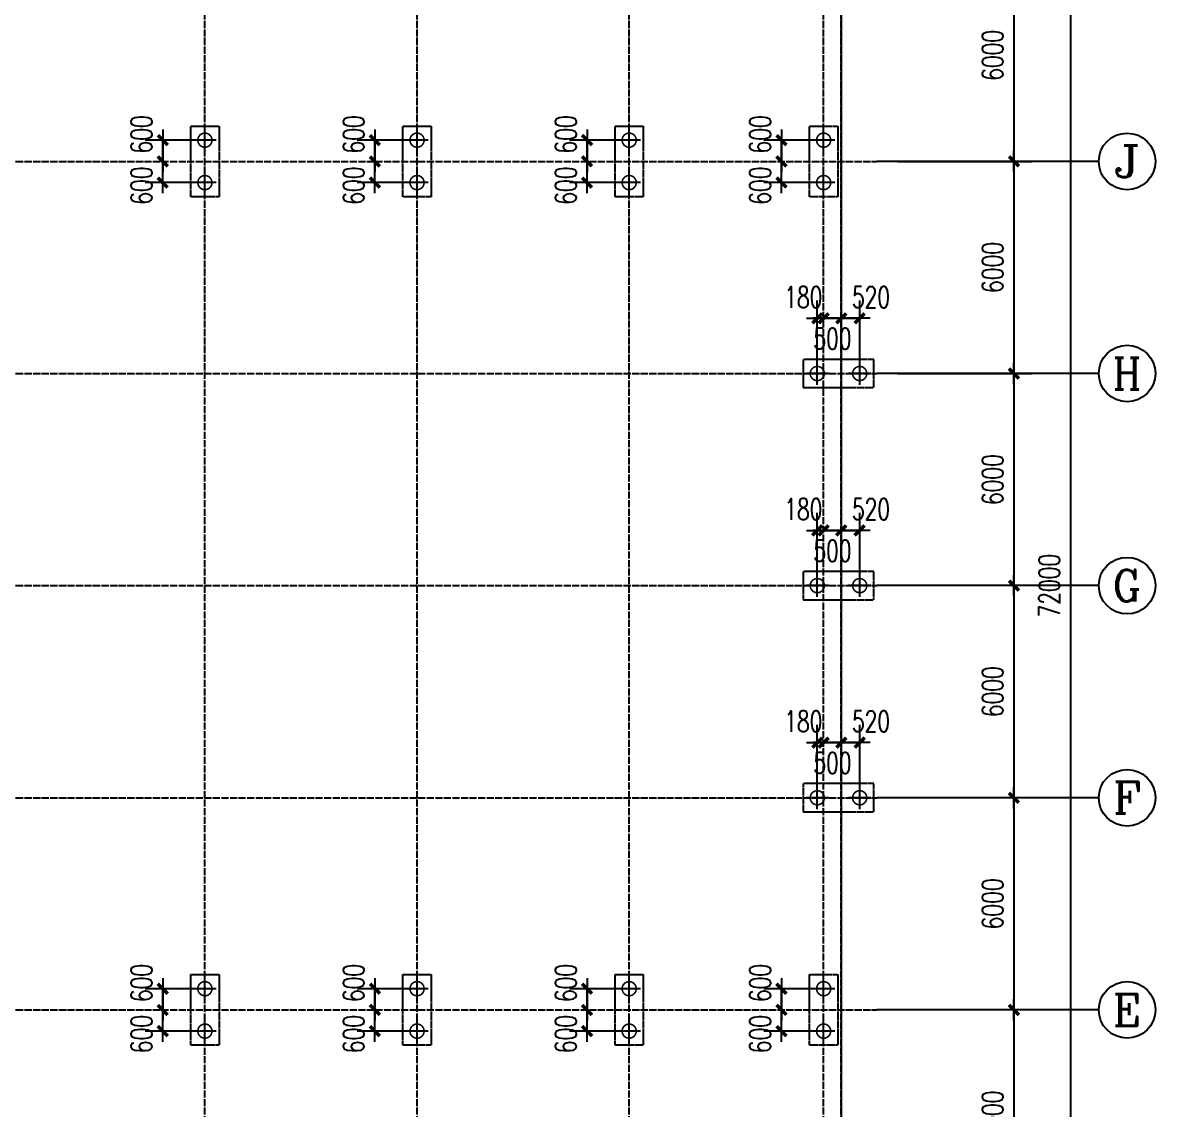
# Model space of a CAD drawing. Extents: x -1389621 to 57380, y -92505 to 283644.
# Drawn here: x -1325685 to -1293649, y 10652 to 41388 of the extents above; entities that cross this region are included whole.
import ezdxf
from ezdxf.enums import TextEntityAlignment as Align

# ---------------------------------------------------------------- set-up
doc = ezdxf.new("R2010")
doc.units = 0
doc.header["$LTSCALE"] = 100
doc.header["$MEASUREMENT"] = 0
doc.linetypes.add('DASH', pattern=[0.35, 0.25, -0.1])
doc.linetypes.add('DOTE', pattern=[2.42, 2, -0.2, 0.02, -0.2])
doc.layers.get('0').update_dxf_attribs({"linetype": 'CONTINUOUS'})
doc.layers.get('Defpoints').update_dxf_attribs({"linetype": 'CONTINUOUS'})
for name, color, linetype in [('AXIS', 3, 'CONTINUOUS'), ('AXIS_TEXT', 7, 'CONTINUOUS'), ('DOTE', 1, 'DOTE'), ('PUB_DIM', 3, 'CONTINUOUS'), ('单桩', 6, 'CONTINUOUS'), ('承台', 2, 'CONTINUOUS')]:
    doc.layers.add(name, color=color, linetype=linetype)
doc.styles.add('COMPLEX', font='COMPLEX')
doc.styles.add('DIM_FONT', font='SIMPLEX', dxfattribs={"width": 0.7, "bigfont": 'GBCBIG'})
doc.dimstyles.new('AXIS200', dxfattribs={"dimscale": 2, "dimtxt": 300, "dimasz": 1, "dimexe": 250, "dimexo": 300, "dimgap": 150, "dimtad": 1, "dimdec": 0, "dimzin": 0, "dimdsep": 46, "dimtxsty": 'DIM_FONT', "dimblk": '_DIMX', "dimcen": 0.09, "dimse1": 1, "dimse2": 1, "dimclrt": 7, "dimadec": 0, "dimazin": 0, "dimtfac": 1, "dimtdec": 0, "dimtix": 1, "dimtmove": 2, "dimatfit": 3, "dimldrblk": '_DIMX', "dimfxl": 0, "dimtolj": 1, "dimtzin": 0, "dimarcsym": 0})
doc.dimstyles.new('DIMA200', dxfattribs={"dimscale": 2, "dimtxt": 300, "dimasz": 1, "dimexe": 250, "dimexo": 300, "dimgap": 150, "dimtad": 1, "dimdec": 0, "dimzin": 0, "dimdsep": 46, "dimtxsty": 'DIM_FONT', "dimblk": '_DIMX', "dimcen": 0.09, "dimse1": 1, "dimclrt": 7, "dimadec": 0, "dimazin": 0, "dimtfac": 1, "dimtdec": 0, "dimtix": 1, "dimtmove": 2, "dimatfit": 3, "dimldrblk": '_DIMX', "dimfxl": 0, "dimtolj": 1, "dimtzin": 0, "dimarcsym": 0})
doc.dimstyles.new('DIMB200', dxfattribs={"dimscale": 2, "dimtxt": 300, "dimasz": 1, "dimexe": 250, "dimexo": 300, "dimgap": 150, "dimtad": 1, "dimdec": 0, "dimzin": 0, "dimdsep": 46, "dimtxsty": 'DIM_FONT', "dimblk": '_DIMX', "dimcen": 0.09, "dimse2": 1, "dimclrt": 7, "dimadec": 0, "dimazin": 0, "dimtfac": 1, "dimtdec": 0, "dimtix": 1, "dimtmove": 2, "dimatfit": 3, "dimldrblk": '_DIMX', "dimfxl": 0, "dimtolj": 1, "dimtzin": 0, "dimarcsym": 0})
doc.dimstyles.new('DIMN200', dxfattribs={"dimscale": 2, "dimtxt": 300, "dimasz": 1, "dimexe": 250, "dimexo": 300, "dimgap": 150, "dimtad": 1, "dimdec": 0, "dimzin": 0, "dimdsep": 46, "dimtxsty": 'DIM_FONT', "dimblk": '_DIMX', "dimcen": 0.09, "dimclrt": 7, "dimadec": 0, "dimazin": 0, "dimtfac": 1, "dimtdec": 0, "dimtix": 1, "dimtmove": 2, "dimatfit": 3, "dimldrblk": '_DIMX', "dimfxl": 0, "dimtolj": 1, "dimtzin": 0, "dimarcsym": 0})

# ---------------------------------------------------------------- blocks, each defined once
blk = doc.blocks.new('_DIMX')
blk.add_line((-150, 0), (150, 0))
at = {"const_width": 50}
blk.add_lwpolyline([(-70, -70), (70, 70)], dxfattribs=at)
blk = doc.blocks.new('*D1199')
at = {"layer": 'AXIS', "color": 0, "lineweight": -2}
for p, q in [((-1300931, 31464), (-1297149, 31464)), ((-1297649, 31462), (-1297649, 25466))]:
    blk.add_line(p, q, dxfattribs=at)
at = {"layer": 'Defpoints', "color": 0}
for p in [(-1301531, 31464), (-1301531, 25464), (-1297649, 25464)]:
    blk.add_point(p, dxfattribs=at)
at = {"layer": 'AXIS', "color": 0, "lineweight": -2, "xscale": 2, "yscale": 2, "zscale": 2}
for p, rotation in [((-1297649, 31464), 90), ((-1297649, 25464), 270)]:
    blk.add_blockref('_DIMX', p, dxfattribs=dict(at, rotation=rotation))
at = {"layer": 'AXIS', "color": 7, "insert": (-1298249, 28464), "char_height": 600, "attachment_point": 5, "rotation": 90, "style": 'DIM_FONT'}
blk.add_mtext('\\A1;6000', dxfattribs=at)
blk = doc.blocks.new('_AXISO')
blk.add_circle((0, 0), 0.5)
at = {"layer": 'AXIS_TEXT', "style": 'COMPLEX', "width": 1.041667}
blk.add_attdef('A', text='', height=0.56, dxfattribs=at).set_placement((-0.25, -0.28), (0.25, -0.28), align=Align.FIT)
blk = doc.blocks.new('*D1200')
at = {"layer": 'AXIS', "color": 0, "lineweight": -2}
blk.add_line((-1297649, 19462), (-1297649, 13466), dxfattribs=at)
at = {"layer": 'Defpoints', "color": 0}
for p in [(-1301531, 19464), (-1301531, 13464), (-1297649, 13464)]:
    blk.add_point(p, dxfattribs=at)
at = {"layer": 'AXIS', "color": 0, "lineweight": -2, "xscale": 2, "yscale": 2, "zscale": 2}
for p, rotation in [((-1297649, 19464), 90), ((-1297649, 13464), 270)]:
    blk.add_blockref('_DIMX', p, dxfattribs=dict(at, rotation=rotation))
at = {"layer": 'AXIS', "color": 7, "insert": (-1298249, 16464), "char_height": 600, "attachment_point": 5, "rotation": 90, "style": 'DIM_FONT'}
blk.add_mtext('\\A1;6000', dxfattribs=at)
blk = doc.blocks.new('*D1201')
at = {"layer": 'AXIS', "color": 0, "lineweight": -2}
blk.add_line((-1297649, 25462), (-1297649, 19466), dxfattribs=at)
at = {"layer": 'Defpoints', "color": 0}
for p in [(-1301531, 25464), (-1301531, 19464), (-1297649, 19464)]:
    blk.add_point(p, dxfattribs=at)
at = {"layer": 'AXIS', "color": 0, "lineweight": -2, "xscale": 2, "yscale": 2, "zscale": 2}
for p, rotation in [((-1297649, 25464), 90), ((-1297649, 19464), 270)]:
    blk.add_blockref('_DIMX', p, dxfattribs=dict(at, rotation=rotation))
at = {"layer": 'AXIS', "color": 7, "insert": (-1298249, 22464), "char_height": 600, "attachment_point": 5, "rotation": 90, "style": 'DIM_FONT'}
blk.add_mtext('\\A1;6000', dxfattribs=at)
blk = doc.blocks.new('*D1203')
at = {"layer": 'AXIS', "color": 0, "lineweight": -2}
blk.add_line((-1297649, 13462), (-1297649, 7466), dxfattribs=at)
at = {"layer": 'Defpoints', "color": 0}
for p in [(-1301531, 13464), (-1301531, 7464), (-1297649, 7464)]:
    blk.add_point(p, dxfattribs=at)
at = {"layer": 'AXIS', "color": 0, "lineweight": -2, "xscale": 2, "yscale": 2, "zscale": 2}
for p, rotation in [((-1297649, 13464), 90), ((-1297649, 7464), 270)]:
    blk.add_blockref('_DIMX', p, dxfattribs=dict(at, rotation=rotation))
at = {"layer": 'AXIS', "color": 7, "insert": (-1298249, 10464), "char_height": 600, "attachment_point": 5, "rotation": 90, "style": 'DIM_FONT'}
blk.add_mtext('\\A1;6000', dxfattribs=at)
blk = doc.blocks.new('*D1204')
at = {"layer": 'AXIS', "color": 0, "lineweight": -2}
blk.add_line((-1297649, 43462), (-1297649, 37466), dxfattribs=at)
at = {"layer": 'Defpoints', "color": 0}
for p in [(-1301531, 43464), (-1301531, 37464), (-1297649, 37464)]:
    blk.add_point(p, dxfattribs=at)
at = {"layer": 'AXIS', "color": 0, "lineweight": -2, "xscale": 2, "yscale": 2, "zscale": 2}
for p, rotation in [((-1297649, 43464), 90), ((-1297649, 37464), 270)]:
    blk.add_blockref('_DIMX', p, dxfattribs=dict(at, rotation=rotation))
at = {"layer": 'AXIS', "color": 7, "insert": (-1298249, 40464), "char_height": 600, "attachment_point": 5, "rotation": 90, "style": 'DIM_FONT'}
blk.add_mtext('\\A1;6000', dxfattribs=at)
blk = doc.blocks.new('*D1205')
at = {"layer": 'AXIS', "color": 0, "lineweight": -2}
for p, q in [((-1300931, 37464), (-1297149, 37464)), ((-1297649, 37462), (-1297649, 31466))]:
    blk.add_line(p, q, dxfattribs=at)
at = {"layer": 'Defpoints', "color": 0}
for p in [(-1301531, 37464), (-1301531, 31464), (-1297649, 31464)]:
    blk.add_point(p, dxfattribs=at)
at = {"layer": 'AXIS', "color": 0, "lineweight": -2, "xscale": 2, "yscale": 2, "zscale": 2}
for p, rotation in [((-1297649, 37464), 90), ((-1297649, 31464), 270)]:
    blk.add_blockref('_DIMX', p, dxfattribs=dict(at, rotation=rotation))
at = {"layer": 'AXIS', "color": 7, "insert": (-1298249, 34464), "char_height": 600, "attachment_point": 5, "rotation": 90, "style": 'DIM_FONT'}
blk.add_mtext('\\A1;6000', dxfattribs=at)
blk = doc.blocks.new('*D1209')
at = {"layer": 'AXIS', "color": 0, "lineweight": -2}
for p, q in [((-1300931, 61464), (-1295549, 61464)), ((-1296049, 61462), (-1296049, -10534)), ((-1300931, -10536), (-1295549, -10536))]:
    blk.add_line(p, q, dxfattribs=at)
at = {"layer": 'Defpoints', "color": 0}
for p in [(-1301531, 61464), (-1301531, -10536), (-1296049, -10536)]:
    blk.add_point(p, dxfattribs=at)
at = {"layer": 'AXIS', "color": 0, "lineweight": -2, "xscale": 2, "yscale": 2, "zscale": 2}
for p, rotation in [((-1296049, 61464), 90), ((-1296049, -10536), 270)]:
    blk.add_blockref('_DIMX', p, dxfattribs=dict(at, rotation=rotation))
at = {"layer": 'AXIS', "color": 7, "insert": (-1296649, 25464), "char_height": 600, "attachment_point": 5, "rotation": 90, "style": 'DIM_FONT'}
blk.add_mtext('\\A1;72000', dxfattribs=at)
blk = doc.blocks.new('*D994')
at = {"layer": 'Defpoints', "color": 0}
for p in [(-1321723, 38064), (-1320213, 38064), (-1320213, 37464)]:
    blk.add_point(p, dxfattribs=at)
at = {"layer": 'PUB_DIM', "color": 0, "lineweight": -2}
for p, q in [((-1320813, 38064), (-1322223, 38064)), ((-1321723, 38066), (-1321723, 38068)), ((-1321723, 37464), (-1321723, 38064)), ((-1321723, 37462), (-1321723, 37460))]:
    blk.add_line(p, q, dxfattribs=at)
at = {"layer": 'PUB_DIM', "color": 0, "lineweight": -2, "xscale": 2, "yscale": 2, "zscale": 2}
for p, rotation in [((-1321723, 38064), 270), ((-1321723, 37464), 90)]:
    blk.add_blockref('_DIMX', p, dxfattribs=dict(at, rotation=rotation))
at = {"layer": 'PUB_DIM', "color": 7, "insert": (-1322323, 38226), "char_height": 600, "attachment_point": 5, "rotation": 90, "style": 'DIM_FONT'}
blk.add_mtext('\\A1;600', dxfattribs=at)
blk = doc.blocks.new('*D995')
at = {"layer": 'Defpoints', "color": 0}
for p in [(-1321723, 37464), (-1320213, 37464), (-1320213, 36864)]:
    blk.add_point(p, dxfattribs=at)
at = {"layer": 'PUB_DIM', "color": 0, "lineweight": -2}
for p, q in [((-1321723, 37466), (-1321723, 37468)), ((-1321723, 36864), (-1321723, 37464)), ((-1320813, 36864), (-1322223, 36864)), ((-1321723, 36862), (-1321723, 36860))]:
    blk.add_line(p, q, dxfattribs=at)
at = {"layer": 'PUB_DIM', "color": 0, "lineweight": -2, "xscale": 2, "yscale": 2, "zscale": 2}
for p, rotation in [((-1321723, 37464), 270), ((-1321723, 36864), 90)]:
    blk.add_blockref('_DIMX', p, dxfattribs=dict(at, rotation=rotation))
at = {"layer": 'PUB_DIM', "color": 7, "insert": (-1322323, 36780), "char_height": 600, "attachment_point": 5, "rotation": 90, "style": 'DIM_FONT'}
blk.add_mtext('\\A1;600', dxfattribs=at)
blk = doc.blocks.new('*D1006')
at = {"layer": 'Defpoints', "color": 0}
for p in [(-1309723, 37464), (-1308213, 37464), (-1308213, 36864)]:
    blk.add_point(p, dxfattribs=at)
at = {"layer": 'PUB_DIM', "color": 0, "lineweight": -2}
for p, q in [((-1309723, 37466), (-1309723, 37468)), ((-1309723, 36864), (-1309723, 37464)), ((-1308813, 36864), (-1310223, 36864)), ((-1309723, 36862), (-1309723, 36860))]:
    blk.add_line(p, q, dxfattribs=at)
at = {"layer": 'PUB_DIM', "color": 0, "lineweight": -2, "xscale": 2, "yscale": 2, "zscale": 2}
for p, rotation in [((-1309723, 37464), 270), ((-1309723, 36864), 90)]:
    blk.add_blockref('_DIMX', p, dxfattribs=dict(at, rotation=rotation))
at = {"layer": 'PUB_DIM', "color": 7, "insert": (-1310323, 36780), "char_height": 600, "attachment_point": 5, "rotation": 90, "style": 'DIM_FONT'}
blk.add_mtext('\\A1;600', dxfattribs=at)
blk = doc.blocks.new('*D1007')
at = {"layer": 'Defpoints', "color": 0}
for p in [(-1309723, 38064), (-1308213, 38064), (-1308213, 37464)]:
    blk.add_point(p, dxfattribs=at)
at = {"layer": 'PUB_DIM', "color": 0, "lineweight": -2}
for p, q in [((-1308813, 38064), (-1310223, 38064)), ((-1309723, 38066), (-1309723, 38068)), ((-1309723, 37464), (-1309723, 38064)), ((-1309723, 37462), (-1309723, 37460))]:
    blk.add_line(p, q, dxfattribs=at)
at = {"layer": 'PUB_DIM', "color": 0, "lineweight": -2, "xscale": 2, "yscale": 2, "zscale": 2}
for p, rotation in [((-1309723, 38064), 270), ((-1309723, 37464), 90)]:
    blk.add_blockref('_DIMX', p, dxfattribs=dict(at, rotation=rotation))
at = {"layer": 'PUB_DIM', "color": 7, "insert": (-1310323, 38226), "char_height": 600, "attachment_point": 5, "rotation": 90, "style": 'DIM_FONT'}
blk.add_mtext('\\A1;600', dxfattribs=at)
blk = doc.blocks.new('U_B0HTE')
at = {"layer": '单桩'}
for p, q in [((-269.25, 0), (269.25, 0)), ((0, 269.25), (0, -269.25))]:
    blk.add_line(p, q, dxfattribs=at)
at = {"layer": '单桩', "const_width": 38.5}
blk.add_lwpolyline([(-169.25, 0, 1), (169.25, 0, 1)], format="xyb", close=True, dxfattribs=at)
at = {"style": 'DIM_FONT', "width": 0.8, "flags": 9}
for tag in ['YSIZE', 'XSIZE']:
    blk.add_attdef(tag, (0, 0), '', height=0.5, dxfattribs=at)
blk = doc.blocks.new('*D1008')
at = {"layer": 'Defpoints', "color": 0}
for p in [(-1315723, 38064), (-1314213, 38064), (-1314213, 37464)]:
    blk.add_point(p, dxfattribs=at)
at = {"layer": 'PUB_DIM', "color": 0, "lineweight": -2}
for p, q in [((-1314813, 38064), (-1316223, 38064)), ((-1315723, 38066), (-1315723, 38068)), ((-1315723, 37464), (-1315723, 38064)), ((-1315723, 37462), (-1315723, 37460))]:
    blk.add_line(p, q, dxfattribs=at)
at = {"layer": 'PUB_DIM', "color": 0, "lineweight": -2, "xscale": 2, "yscale": 2, "zscale": 2}
for p, rotation in [((-1315723, 38064), 270), ((-1315723, 37464), 90)]:
    blk.add_blockref('_DIMX', p, dxfattribs=dict(at, rotation=rotation))
at = {"layer": 'PUB_DIM', "color": 7, "insert": (-1316323, 38226), "char_height": 600, "attachment_point": 5, "rotation": 90, "style": 'DIM_FONT'}
blk.add_mtext('\\A1;600', dxfattribs=at)
blk = doc.blocks.new('*D1009')
at = {"layer": 'Defpoints', "color": 0}
for p in [(-1315723, 37464), (-1314213, 37464), (-1314213, 36864)]:
    blk.add_point(p, dxfattribs=at)
at = {"layer": 'PUB_DIM', "color": 0, "lineweight": -2}
for p, q in [((-1315723, 37466), (-1315723, 37468)), ((-1315723, 36864), (-1315723, 37464)), ((-1314813, 36864), (-1316223, 36864)), ((-1315723, 36862), (-1315723, 36860))]:
    blk.add_line(p, q, dxfattribs=at)
at = {"layer": 'PUB_DIM', "color": 0, "lineweight": -2, "xscale": 2, "yscale": 2, "zscale": 2}
for p, rotation in [((-1315723, 37464), 270), ((-1315723, 36864), 90)]:
    blk.add_blockref('_DIMX', p, dxfattribs=dict(at, rotation=rotation))
at = {"layer": 'PUB_DIM', "color": 7, "insert": (-1316323, 36780), "char_height": 600, "attachment_point": 5, "rotation": 90, "style": 'DIM_FONT'}
blk.add_mtext('\\A1;600', dxfattribs=at)
blk = doc.blocks.new('*D1010')
at = {"layer": 'Defpoints', "color": 0}
for p in [(-1304223, 38064), (-1302713, 38064), (-1302713, 37464)]:
    blk.add_point(p, dxfattribs=at)
at = {"layer": 'PUB_DIM', "color": 0, "lineweight": -2}
for p, q in [((-1303313, 38064), (-1304723, 38064)), ((-1304223, 38066), (-1304223, 38068)), ((-1304223, 37464), (-1304223, 38064)), ((-1304223, 37462), (-1304223, 37460))]:
    blk.add_line(p, q, dxfattribs=at)
at = {"layer": 'PUB_DIM', "color": 0, "lineweight": -2, "xscale": 2, "yscale": 2, "zscale": 2}
for p, rotation in [((-1304223, 38064), 270), ((-1304223, 37464), 90)]:
    blk.add_blockref('_DIMX', p, dxfattribs=dict(at, rotation=rotation))
at = {"layer": 'PUB_DIM', "color": 7, "insert": (-1304823, 38226), "char_height": 600, "attachment_point": 5, "rotation": 90, "style": 'DIM_FONT'}
blk.add_mtext('\\A1;600', dxfattribs=at)
blk = doc.blocks.new('*D1011')
at = {"layer": 'Defpoints', "color": 0}
for p in [(-1304223, 37464), (-1302713, 37464), (-1302713, 36864)]:
    blk.add_point(p, dxfattribs=at)
at = {"layer": 'PUB_DIM', "color": 0, "lineweight": -2}
for p, q in [((-1304223, 37466), (-1304223, 37468)), ((-1304223, 36864), (-1304223, 37464)), ((-1303313, 36864), (-1304723, 36864)), ((-1304223, 36862), (-1304223, 36860))]:
    blk.add_line(p, q, dxfattribs=at)
at = {"layer": 'PUB_DIM', "color": 0, "lineweight": -2, "xscale": 2, "yscale": 2, "zscale": 2}
for p, rotation in [((-1304223, 37464), 270), ((-1304223, 36864), 90)]:
    blk.add_blockref('_DIMX', p, dxfattribs=dict(at, rotation=rotation))
at = {"layer": 'PUB_DIM', "color": 7, "insert": (-1304823, 36780), "char_height": 600, "attachment_point": 5, "rotation": 90, "style": 'DIM_FONT'}
blk.add_mtext('\\A1;600', dxfattribs=at)
blk = doc.blocks.new('*D1022')
at = {"layer": 'Defpoints', "color": 0}
for p in [(-1304223, 13464), (-1302713, 13464), (-1302713, 12864)]:
    blk.add_point(p, dxfattribs=at)
at = {"layer": 'PUB_DIM', "color": 0, "lineweight": -2}
for p, q in [((-1304223, 13466), (-1304223, 13468)), ((-1304223, 12864), (-1304223, 13464)), ((-1303313, 12864), (-1304723, 12864)), ((-1304223, 12862), (-1304223, 12860))]:
    blk.add_line(p, q, dxfattribs=at)
at = {"layer": 'PUB_DIM', "color": 0, "lineweight": -2, "xscale": 2, "yscale": 2, "zscale": 2}
for p, rotation in [((-1304223, 13464), 270), ((-1304223, 12864), 90)]:
    blk.add_blockref('_DIMX', p, dxfattribs=dict(at, rotation=rotation))
at = {"layer": 'PUB_DIM', "color": 7, "insert": (-1304823, 12780), "char_height": 600, "attachment_point": 5, "rotation": 90, "style": 'DIM_FONT'}
blk.add_mtext('\\A1;600', dxfattribs=at)
blk = doc.blocks.new('*D1023')
at = {"layer": 'Defpoints', "color": 0}
for p in [(-1304223, 14064), (-1302713, 14064), (-1302713, 13464)]:
    blk.add_point(p, dxfattribs=at)
at = {"layer": 'PUB_DIM', "color": 0, "lineweight": -2}
for p, q in [((-1303313, 14064), (-1304723, 14064)), ((-1304223, 14066), (-1304223, 14068)), ((-1304223, 13464), (-1304223, 14064)), ((-1304223, 13462), (-1304223, 13460))]:
    blk.add_line(p, q, dxfattribs=at)
at = {"layer": 'PUB_DIM', "color": 0, "lineweight": -2, "xscale": 2, "yscale": 2, "zscale": 2}
for p, rotation in [((-1304223, 14064), 270), ((-1304223, 13464), 90)]:
    blk.add_blockref('_DIMX', p, dxfattribs=dict(at, rotation=rotation))
at = {"layer": 'PUB_DIM', "color": 7, "insert": (-1304823, 14226), "char_height": 600, "attachment_point": 5, "rotation": 90, "style": 'DIM_FONT'}
blk.add_mtext('\\A1;600', dxfattribs=at)
blk = doc.blocks.new('*D1091')
at = {"layer": 'Defpoints', "color": 0}
for p in [(-1315723, 13464), (-1314213, 13464), (-1314213, 12864)]:
    blk.add_point(p, dxfattribs=at)
at = {"layer": 'PUB_DIM', "color": 0, "lineweight": -2}
for p, q in [((-1315723, 13466), (-1315723, 13468)), ((-1315723, 12864), (-1315723, 13464)), ((-1314813, 12864), (-1316223, 12864)), ((-1315723, 12862), (-1315723, 12860))]:
    blk.add_line(p, q, dxfattribs=at)
at = {"layer": 'PUB_DIM', "color": 0, "lineweight": -2, "xscale": 2, "yscale": 2, "zscale": 2}
for p, rotation in [((-1315723, 13464), 270), ((-1315723, 12864), 90)]:
    blk.add_blockref('_DIMX', p, dxfattribs=dict(at, rotation=rotation))
at = {"layer": 'PUB_DIM', "color": 7, "insert": (-1316323, 12780), "char_height": 600, "attachment_point": 5, "rotation": 90, "style": 'DIM_FONT'}
blk.add_mtext('\\A1;600', dxfattribs=at)
blk = doc.blocks.new('*D1092')
at = {"layer": 'Defpoints', "color": 0}
for p in [(-1315723, 14064), (-1314213, 14064), (-1314213, 13464)]:
    blk.add_point(p, dxfattribs=at)
at = {"layer": 'PUB_DIM', "color": 0, "lineweight": -2}
for p, q in [((-1314813, 14064), (-1316223, 14064)), ((-1315723, 14066), (-1315723, 14068)), ((-1315723, 13464), (-1315723, 14064)), ((-1315723, 13462), (-1315723, 13460))]:
    blk.add_line(p, q, dxfattribs=at)
at = {"layer": 'PUB_DIM', "color": 0, "lineweight": -2, "xscale": 2, "yscale": 2, "zscale": 2}
for p, rotation in [((-1315723, 14064), 270), ((-1315723, 13464), 90)]:
    blk.add_blockref('_DIMX', p, dxfattribs=dict(at, rotation=rotation))
at = {"layer": 'PUB_DIM', "color": 7, "insert": (-1316323, 14226), "char_height": 600, "attachment_point": 5, "rotation": 90, "style": 'DIM_FONT'}
blk.add_mtext('\\A1;600', dxfattribs=at)
blk = doc.blocks.new('*D1093')
at = {"layer": 'Defpoints', "color": 0}
for p in [(-1309723, 14064), (-1308213, 14064), (-1308213, 13464)]:
    blk.add_point(p, dxfattribs=at)
at = {"layer": 'PUB_DIM', "color": 0, "lineweight": -2}
for p, q in [((-1308813, 14064), (-1310223, 14064)), ((-1309723, 14066), (-1309723, 14068)), ((-1309723, 13464), (-1309723, 14064)), ((-1309723, 13462), (-1309723, 13460))]:
    blk.add_line(p, q, dxfattribs=at)
at = {"layer": 'PUB_DIM', "color": 0, "lineweight": -2, "xscale": 2, "yscale": 2, "zscale": 2}
for p, rotation in [((-1309723, 14064), 270), ((-1309723, 13464), 90)]:
    blk.add_blockref('_DIMX', p, dxfattribs=dict(at, rotation=rotation))
at = {"layer": 'PUB_DIM', "color": 7, "insert": (-1310323, 14226), "char_height": 600, "attachment_point": 5, "rotation": 90, "style": 'DIM_FONT'}
blk.add_mtext('\\A1;600', dxfattribs=at)
blk = doc.blocks.new('*D1094')
at = {"layer": 'Defpoints', "color": 0}
for p in [(-1309723, 13464), (-1308213, 13464), (-1308213, 12864)]:
    blk.add_point(p, dxfattribs=at)
at = {"layer": 'PUB_DIM', "color": 0, "lineweight": -2}
for p, q in [((-1309723, 13466), (-1309723, 13468)), ((-1309723, 12864), (-1309723, 13464)), ((-1308813, 12864), (-1310223, 12864)), ((-1309723, 12862), (-1309723, 12860))]:
    blk.add_line(p, q, dxfattribs=at)
at = {"layer": 'PUB_DIM', "color": 0, "lineweight": -2, "xscale": 2, "yscale": 2, "zscale": 2}
for p, rotation in [((-1309723, 13464), 270), ((-1309723, 12864), 90)]:
    blk.add_blockref('_DIMX', p, dxfattribs=dict(at, rotation=rotation))
at = {"layer": 'PUB_DIM', "color": 7, "insert": (-1310323, 12780), "char_height": 600, "attachment_point": 5, "rotation": 90, "style": 'DIM_FONT'}
blk.add_mtext('\\A1;600', dxfattribs=at)
blk = doc.blocks.new('*D1097')
at = {"layer": 'Defpoints', "color": 0}
for p in [(-1321723, 13464), (-1320213, 13464), (-1320213, 12864)]:
    blk.add_point(p, dxfattribs=at)
at = {"layer": 'PUB_DIM', "color": 0, "lineweight": -2}
for p, q in [((-1321723, 13466), (-1321723, 13468)), ((-1321723, 12864), (-1321723, 13464)), ((-1320813, 12864), (-1322223, 12864)), ((-1321723, 12862), (-1321723, 12860))]:
    blk.add_line(p, q, dxfattribs=at)
at = {"layer": 'PUB_DIM', "color": 0, "lineweight": -2, "xscale": 2, "yscale": 2, "zscale": 2}
for p, rotation in [((-1321723, 13464), 270), ((-1321723, 12864), 90)]:
    blk.add_blockref('_DIMX', p, dxfattribs=dict(at, rotation=rotation))
at = {"layer": 'PUB_DIM', "color": 7, "insert": (-1322323, 12780), "char_height": 600, "attachment_point": 5, "rotation": 90, "style": 'DIM_FONT'}
blk.add_mtext('\\A1;600', dxfattribs=at)
blk = doc.blocks.new('*D1098')
at = {"layer": 'Defpoints', "color": 0}
for p in [(-1321723, 14064), (-1320213, 14064), (-1320213, 13464)]:
    blk.add_point(p, dxfattribs=at)
at = {"layer": 'PUB_DIM', "color": 0, "lineweight": -2}
for p, q in [((-1320813, 14064), (-1322223, 14064)), ((-1321723, 14066), (-1321723, 14068)), ((-1321723, 13464), (-1321723, 14064)), ((-1321723, 13462), (-1321723, 13460))]:
    blk.add_line(p, q, dxfattribs=at)
at = {"layer": 'PUB_DIM', "color": 0, "lineweight": -2, "xscale": 2, "yscale": 2, "zscale": 2}
for p, rotation in [((-1321723, 14064), 270), ((-1321723, 13464), 90)]:
    blk.add_blockref('_DIMX', p, dxfattribs=dict(at, rotation=rotation))
at = {"layer": 'PUB_DIM', "color": 7, "insert": (-1322323, 14226), "char_height": 600, "attachment_point": 5, "rotation": 90, "style": 'DIM_FONT'}
blk.add_mtext('\\A1;600', dxfattribs=at)
blk = doc.blocks.new('*D1028')
at = {"layer": 'Defpoints', "color": 0}
for p in [(-1302531, 21025), (-1303031, 19146), (-1302531, 19146)]:
    blk.add_point(p, dxfattribs=at)
at = {"layer": 'PUB_DIM', "color": 0, "lineweight": -2}
for p, q in [((-1303033, 21025), (-1303035, 21025)), ((-1303031, 21025), (-1302531, 21025)), ((-1302529, 21025), (-1302527, 21025))]:
    blk.add_line(p, q, dxfattribs=at)
at = {"layer": 'PUB_DIM', "color": 0, "lineweight": -2, "xscale": 2, "yscale": 2, "zscale": 2}
blk.add_blockref('_DIMX', (-1303031, 21025), dxfattribs=at)
at = {"layer": 'PUB_DIM', "color": 0, "lineweight": -2, "xscale": 2, "yscale": 2, "zscale": 2, "rotation": 180}
blk.add_blockref('_DIMX', (-1302531, 21025), dxfattribs=at)
at = {"layer": 'PUB_DIM', "color": 7, "insert": (-1302781, 20449), "char_height": 600, "attachment_point": 5, "style": 'DIM_FONT'}
blk.add_mtext('\\A1;500', dxfattribs=at)
blk = doc.blocks.new('*D1029')
at = {"layer": 'Defpoints', "color": 0}
for p in [(-1302011, 21025), (-1302531, 19146), (-1302011, 19146)]:
    blk.add_point(p, dxfattribs=at)
at = {"layer": 'PUB_DIM', "color": 0, "lineweight": -2}
for p, q in [((-1302011, 19746), (-1302011, 21525)), ((-1302533, 21025), (-1302535, 21025)), ((-1302531, 21025), (-1302011, 21025)), ((-1302009, 21025), (-1302007, 21025))]:
    blk.add_line(p, q, dxfattribs=at)
at = {"layer": 'PUB_DIM', "color": 0, "lineweight": -2, "xscale": 2, "yscale": 2, "zscale": 2}
blk.add_blockref('_DIMX', (-1302531, 21025), dxfattribs=at)
at = {"layer": 'PUB_DIM', "color": 0, "lineweight": -2, "xscale": 2, "yscale": 2, "zscale": 2, "rotation": 180}
blk.add_blockref('_DIMX', (-1302011, 21025), dxfattribs=at)
at = {"layer": 'PUB_DIM', "color": 7, "insert": (-1301692, 21625), "char_height": 600, "attachment_point": 5, "style": 'DIM_FONT'}
blk.add_mtext('\\A1;520', dxfattribs=at)
blk = doc.blocks.new('*D1030')
at = {"layer": 'Defpoints', "color": 0}
for p in [(-1303031, 21025), (-1303211, 19146), (-1303031, 19146)]:
    blk.add_point(p, dxfattribs=at)
at = {"layer": 'PUB_DIM', "color": 0, "lineweight": -2}
for p, q in [((-1303211, 19746), (-1303211, 21525)), ((-1303213, 21025), (-1303215, 21025)), ((-1303211, 21025), (-1303031, 21025)), ((-1303029, 21025), (-1303027, 21025))]:
    blk.add_line(p, q, dxfattribs=at)
at = {"layer": 'PUB_DIM', "color": 0, "lineweight": -2, "xscale": 2, "yscale": 2, "zscale": 2}
blk.add_blockref('_DIMX', (-1303211, 21025), dxfattribs=at)
at = {"layer": 'PUB_DIM', "color": 0, "lineweight": -2, "xscale": 2, "yscale": 2, "zscale": 2, "rotation": 180}
blk.add_blockref('_DIMX', (-1303031, 21025), dxfattribs=at)
at = {"layer": 'PUB_DIM', "color": 7, "insert": (-1303604, 21625), "char_height": 600, "attachment_point": 5, "style": 'DIM_FONT'}
blk.add_mtext('\\A1;180', dxfattribs=at)
blk = doc.blocks.new('*D1031')
at = {"layer": 'Defpoints', "color": 0}
for p in [(-1302531, 33025), (-1303031, 31146), (-1302531, 31146)]:
    blk.add_point(p, dxfattribs=at)
at = {"layer": 'PUB_DIM', "color": 0, "lineweight": -2}
for p, q in [((-1303033, 33025), (-1303035, 33025)), ((-1303031, 33025), (-1302531, 33025)), ((-1302529, 33025), (-1302527, 33025))]:
    blk.add_line(p, q, dxfattribs=at)
at = {"layer": 'PUB_DIM', "color": 0, "lineweight": -2, "xscale": 2, "yscale": 2, "zscale": 2}
blk.add_blockref('_DIMX', (-1303031, 33025), dxfattribs=at)
at = {"layer": 'PUB_DIM', "color": 0, "lineweight": -2, "xscale": 2, "yscale": 2, "zscale": 2, "rotation": 180}
blk.add_blockref('_DIMX', (-1302531, 33025), dxfattribs=at)
at = {"layer": 'PUB_DIM', "color": 7, "insert": (-1302781, 32449), "char_height": 600, "attachment_point": 5, "style": 'DIM_FONT'}
blk.add_mtext('\\A1;500', dxfattribs=at)
blk = doc.blocks.new('*D1032')
at = {"layer": 'Defpoints', "color": 0}
for p in [(-1302011, 33025), (-1302531, 31146), (-1302011, 31146)]:
    blk.add_point(p, dxfattribs=at)
at = {"layer": 'PUB_DIM', "color": 0, "lineweight": -2}
for p, q in [((-1302011, 31746), (-1302011, 33525)), ((-1302533, 33025), (-1302535, 33025)), ((-1302531, 33025), (-1302011, 33025)), ((-1302009, 33025), (-1302007, 33025))]:
    blk.add_line(p, q, dxfattribs=at)
at = {"layer": 'PUB_DIM', "color": 0, "lineweight": -2, "xscale": 2, "yscale": 2, "zscale": 2}
blk.add_blockref('_DIMX', (-1302531, 33025), dxfattribs=at)
at = {"layer": 'PUB_DIM', "color": 0, "lineweight": -2, "xscale": 2, "yscale": 2, "zscale": 2, "rotation": 180}
blk.add_blockref('_DIMX', (-1302011, 33025), dxfattribs=at)
at = {"layer": 'PUB_DIM', "color": 7, "insert": (-1301692, 33625), "char_height": 600, "attachment_point": 5, "style": 'DIM_FONT'}
blk.add_mtext('\\A1;520', dxfattribs=at)
blk = doc.blocks.new('*D1033')
at = {"layer": 'Defpoints', "color": 0}
for p in [(-1302011, 27025), (-1302531, 25146), (-1302011, 25146)]:
    blk.add_point(p, dxfattribs=at)
at = {"layer": 'PUB_DIM', "color": 0, "lineweight": -2}
for p, q in [((-1302011, 25746), (-1302011, 27525)), ((-1302533, 27025), (-1302535, 27025)), ((-1302531, 27025), (-1302011, 27025)), ((-1302009, 27025), (-1302007, 27025))]:
    blk.add_line(p, q, dxfattribs=at)
at = {"layer": 'PUB_DIM', "color": 0, "lineweight": -2, "xscale": 2, "yscale": 2, "zscale": 2}
blk.add_blockref('_DIMX', (-1302531, 27025), dxfattribs=at)
at = {"layer": 'PUB_DIM', "color": 0, "lineweight": -2, "xscale": 2, "yscale": 2, "zscale": 2, "rotation": 180}
blk.add_blockref('_DIMX', (-1302011, 27025), dxfattribs=at)
at = {"layer": 'PUB_DIM', "color": 7, "insert": (-1301692, 27625), "char_height": 600, "attachment_point": 5, "style": 'DIM_FONT'}
blk.add_mtext('\\A1;520', dxfattribs=at)
blk = doc.blocks.new('*D1034')
at = {"layer": 'Defpoints', "color": 0}
for p in [(-1302531, 27025), (-1303031, 25146), (-1302531, 25146)]:
    blk.add_point(p, dxfattribs=at)
at = {"layer": 'PUB_DIM', "color": 0, "lineweight": -2}
for p, q in [((-1303033, 27025), (-1303035, 27025)), ((-1303031, 27025), (-1302531, 27025)), ((-1302529, 27025), (-1302527, 27025))]:
    blk.add_line(p, q, dxfattribs=at)
at = {"layer": 'PUB_DIM', "color": 0, "lineweight": -2, "xscale": 2, "yscale": 2, "zscale": 2}
blk.add_blockref('_DIMX', (-1303031, 27025), dxfattribs=at)
at = {"layer": 'PUB_DIM', "color": 0, "lineweight": -2, "xscale": 2, "yscale": 2, "zscale": 2, "rotation": 180}
blk.add_blockref('_DIMX', (-1302531, 27025), dxfattribs=at)
at = {"layer": 'PUB_DIM', "color": 7, "insert": (-1302781, 26449), "char_height": 600, "attachment_point": 5, "style": 'DIM_FONT'}
blk.add_mtext('\\A1;500', dxfattribs=at)
blk = doc.blocks.new('*D1035')
at = {"layer": 'Defpoints', "color": 0}
for p in [(-1303031, 33025), (-1303211, 31146), (-1303031, 31146)]:
    blk.add_point(p, dxfattribs=at)
at = {"layer": 'PUB_DIM', "color": 0, "lineweight": -2}
for p, q in [((-1303211, 31746), (-1303211, 33525)), ((-1303213, 33025), (-1303215, 33025)), ((-1303211, 33025), (-1303031, 33025)), ((-1303029, 33025), (-1303027, 33025))]:
    blk.add_line(p, q, dxfattribs=at)
at = {"layer": 'PUB_DIM', "color": 0, "lineweight": -2, "xscale": 2, "yscale": 2, "zscale": 2}
blk.add_blockref('_DIMX', (-1303211, 33025), dxfattribs=at)
at = {"layer": 'PUB_DIM', "color": 0, "lineweight": -2, "xscale": 2, "yscale": 2, "zscale": 2, "rotation": 180}
blk.add_blockref('_DIMX', (-1303031, 33025), dxfattribs=at)
at = {"layer": 'PUB_DIM', "color": 7, "insert": (-1303604, 33625), "char_height": 600, "attachment_point": 5, "style": 'DIM_FONT'}
blk.add_mtext('\\A1;180', dxfattribs=at)
blk = doc.blocks.new('*D1036')
at = {"layer": 'Defpoints', "color": 0}
for p in [(-1303031, 27025), (-1303211, 25146), (-1303031, 25146)]:
    blk.add_point(p, dxfattribs=at)
at = {"layer": 'PUB_DIM', "color": 0, "lineweight": -2}
for p, q in [((-1303211, 25746), (-1303211, 27525)), ((-1303213, 27025), (-1303215, 27025)), ((-1303211, 27025), (-1303031, 27025)), ((-1303029, 27025), (-1303027, 27025))]:
    blk.add_line(p, q, dxfattribs=at)
at = {"layer": 'PUB_DIM', "color": 0, "lineweight": -2, "xscale": 2, "yscale": 2, "zscale": 2}
blk.add_blockref('_DIMX', (-1303211, 27025), dxfattribs=at)
at = {"layer": 'PUB_DIM', "color": 0, "lineweight": -2, "xscale": 2, "yscale": 2, "zscale": 2, "rotation": 180}
blk.add_blockref('_DIMX', (-1303031, 27025), dxfattribs=at)
at = {"layer": 'PUB_DIM', "color": 7, "insert": (-1303604, 27625), "char_height": 600, "attachment_point": 5, "style": 'DIM_FONT'}
blk.add_mtext('\\A1;180', dxfattribs=at)

msp = doc.modelspace()

# ---------------------------------------------------------------- linework, layer by layer
at = {"ltscale": 100}
msp.add_line((-1302530.64, 59465.765), (-1302530.64, -92505.083), dxfattribs=at)
at = {"layer": 'AXIS'}
for p, q in [((-1295249.101, 37464.148), (-1301530.64, 37464.148)), ((-1295249.101, 31464.148), (-1301530.64, 31464.148)), ((-1295249.101, 25464.148), (-1301530.64, 25464.148)), ((-1295249.101, 19464.148), (-1301530.64, 19464.148)), ((-1295249.101, 13464.148), (-1301530.64, 13464.148))]:
    msp.add_line(p, q, dxfattribs=at)
at = {"layer": 'DOTE'}
for p, q in [((-1320530.64, -12730.667), (-1320530.64, 62464.148)), ((-1314530.64, -12730.667), (-1314530.64, 62464.148)), ((-1308530.64, -12730.667), (-1308530.64, 62464.148)), ((-1303030.64, -12730.667), (-1303030.64, 62464.148)), ((-1303030.64, -12730.667), (-1303030.64, 62464.148)), ((-1302530.64, -12730.667), (-1302530.64, 62464.148)), ((-1381530.64, 37464.148), (-1301530.64, 37464.148)), ((-1381530.64, 31464.148), (-1301530.64, 31464.148)), ((-1381530.64, 25464.148), (-1301530.64, 25464.148)), ((-1381530.64, 19464.148), (-1301530.64, 19464.148)), ((-1381530.64, 13464.148), (-1301530.64, 13464.148))]:
    msp.add_line(p, q, dxfattribs=at)
at = {"layer": '承台', "linetype": 'DASH'}
for p, q in [((-1320930.64, 36464.148), (-1320930.64, 38464.148)), ((-1320930.64, 38464.148), (-1320130.64, 38464.148)), ((-1320130.64, 38464.148), (-1320130.64, 36464.148)), ((-1314930.64, 36464.148), (-1314930.64, 38464.148)), ((-1314930.64, 38464.148), (-1314130.64, 38464.148)), ((-1314130.64, 38464.148), (-1314130.64, 36464.148)), ((-1308930.64, 38464.148), (-1308130.64, 38464.148)), ((-1308930.64, 36464.148), (-1308930.64, 38464.148)), ((-1308130.64, 38464.148), (-1308130.64, 36464.148)), ((-1303430.64, 36464.148), (-1303430.64, 38464.148)), ((-1303430.64, 38464.148), (-1302630.64, 38464.148)), ((-1302630.64, 38464.148), (-1302630.64, 36464.148)), ((-1320130.64, 36464.148), (-1320930.64, 36464.148)), ((-1314130.64, 36464.148), (-1314930.64, 36464.148)), ((-1308130.64, 36464.148), (-1308930.64, 36464.148)), ((-1302630.64, 36464.148), (-1303430.64, 36464.148)), ((-1303610.64, 31864.148), (-1303610.64, 31064.148)), ((-1301610.64, 31864.148), (-1303610.64, 31864.148)), ((-1301610.64, 31064.148), (-1301610.64, 31864.148)), ((-1303610.64, 31064.148), (-1301610.64, 31064.148)), ((-1303610.64, 25864.148), (-1303610.64, 25064.148)), ((-1301610.64, 25864.148), (-1303610.64, 25864.148)), ((-1301610.64, 25064.148), (-1301610.64, 25864.148)), ((-1303610.64, 25064.148), (-1301610.64, 25064.148)), ((-1301610.64, 19864.148), (-1303610.64, 19864.148)), ((-1303610.64, 19864.148), (-1303610.64, 19064.148)), ((-1301610.64, 19064.148), (-1301610.64, 19864.148)), ((-1303610.64, 19064.148), (-1301610.64, 19064.148)), ((-1320930.64, 14464.148), (-1320130.64, 14464.148)), ((-1320930.64, 12464.148), (-1320930.64, 14464.148)), ((-1320130.64, 14464.148), (-1320130.64, 12464.148)), ((-1314930.64, 14464.148), (-1314130.64, 14464.148)), ((-1314930.64, 12464.148), (-1314930.64, 14464.148)), ((-1314130.64, 14464.148), (-1314130.64, 12464.148)), ((-1308930.64, 12464.148), (-1308930.64, 14464.148)), ((-1308930.64, 14464.148), (-1308130.64, 14464.148)), ((-1308130.64, 14464.148), (-1308130.64, 12464.148)), ((-1303430.64, 14464.148), (-1302630.64, 14464.148)), ((-1303430.64, 12464.148), (-1303430.64, 14464.148)), ((-1302630.64, 14464.148), (-1302630.64, 12464.148)), ((-1320130.64, 12464.148), (-1320930.64, 12464.148)), ((-1314130.64, 12464.148), (-1314930.64, 12464.148)), ((-1308130.64, 12464.148), (-1308930.64, 12464.148)), ((-1302630.64, 12464.148), (-1303430.64, 12464.148))]:
    msp.add_line(p, q, dxfattribs=at)

# ---------------------------------------------------------------- block references
at = {"layer": 'AXIS'}
ref = msp.add_blockref('_AXISO', (-1294449.101, 37464.148), dxfattribs=dict(at, xscale=1600, yscale=1600, zscale=1600))
ref.add_attrib('A', 'J', dxfattribs={"layer": 'AXIS_TEXT', "height": 896, "style": 'COMPLEX', "width": 1.704545}).set_placement((-1294849.101, 37016.148), (-1294049.101, 37016.148), align=Align.FIT)
ref = msp.add_blockref('_AXISO', (-1294449.101, 31464.148), dxfattribs=dict(at, xscale=1600, yscale=1600, zscale=1600))
ref.add_attrib('A', 'H', dxfattribs={"layer": 'AXIS_TEXT', "height": 896, "style": 'COMPLEX', "width": 0.9375}).set_placement((-1294849.101, 31016.148), (-1294049.101, 31016.148), align=Align.FIT)
at = {"layer": 'AXIS', "xscale": 1600, "yscale": 1600, "zscale": 1600}
msp.add_blockref('_AXISO', (-1294449.101, 25464.148), dxfattribs=at).add_auto_attribs({'A': 'G'})
at = {"layer": 'AXIS'}
ref = msp.add_blockref('_AXISO', (-1294449.101, 19464.148), dxfattribs=dict(at, xscale=1600, yscale=1600, zscale=1600))
ref.add_attrib('A', 'F', dxfattribs={"layer": 'AXIS_TEXT', "height": 896, "style": 'COMPLEX', "width": 1.171875}).set_placement((-1294849.101, 19016.148), (-1294049.101, 19016.148), align=Align.FIT)
ref = msp.add_blockref('_AXISO', (-1294449.101, 13464.148), dxfattribs=dict(at, xscale=1600, yscale=1600, zscale=1600))
ref.add_attrib('A', 'E', dxfattribs={"layer": 'AXIS_TEXT', "height": 896, "style": 'COMPLEX', "width": 1.171875}).set_placement((-1294849.101, 13016.148), (-1294049.101, 13016.148), align=Align.FIT)
at = {"layer": '单桩', "yscale": 1.18, "zscale": 1.18}
for p, xscale, rotation in [((-1320530.64, 38064.148), 1.18, 180), ((-1314530.64, 38064.148), 1.18, 180), ((-1308530.64, 38064.148), 1.18, 180), ((-1303030.64, 38064.148), 1.18, 180), ((-1320530.64, 36864.148), 1.18, 180), ((-1314530.64, 36864.148), 1.18, 180), ((-1308530.64, 36864.148), 1.18, 180), ((-1303030.64, 36864.148), 1.18, 180), ((-1303210.64, 31464.148), -1.18, 270), ((-1302010.64, 31464.148), -1.18, 270), ((-1303210.64, 25464.148), -1.18, 270), ((-1302010.64, 25464.148), -1.18, 270), ((-1303210.64, 19464.148), -1.18, 270), ((-1302010.64, 19464.148), -1.18, 270), ((-1320530.64, 14064.148), 1.18, 180), ((-1314530.64, 14064.148), 1.18, 180), ((-1308530.64, 14064.148), 1.18, 180), ((-1303030.64, 14064.148), 1.18, 180), ((-1320530.64, 12864.148), 1.18, 180), ((-1314530.64, 12864.148), 1.18, 180), ((-1308530.64, 12864.148), 1.18, 180), ((-1303030.64, 12864.148), 1.18, 180)]:
    msp.add_blockref('U_B0HTE', p, dxfattribs=dict(at, xscale=xscale, rotation=rotation))

# ---------------------------------------------------------------- dimensions: what is measured, and where the dimension line sits
at = {"layer": 'AXIS'}
dim = msp.add_aligned_dim(p1=(-1301530.64, 61464.148), p2=(-1301530.64, -10535.852), distance=5481.539, dimstyle='DIMN200', dxfattribs=at)
dim.commit()
dim.dimension.update_dxf_attribs({"geometry": '*D1209', "text_midpoint": (-1296649.101, 25464.148)})
for base, p1, p2, dimstyle, picture, middle in [((-1297649.101, 37464.148), (-1301530.64, 43464.148), (-1301530.64, 37464.148), 'AXIS200', '*D1204', (-1298249.101, 40464.148)), ((-1297649.101, 31464.148), (-1301530.64, 37464.148), (-1301530.64, 31464.148), 'DIMB200', '*D1205', (-1298249.101, 34464.148)), ((-1297649.101, 25464.148), (-1301530.64, 31464.148), (-1301530.64, 25464.148), 'DIMB200', '*D1199', (-1298249.101, 28464.148)), ((-1297649.101, 19464.148), (-1301530.64, 25464.148), (-1301530.64, 19464.148), 'AXIS200', '*D1201', (-1298249.101, 22464.148)), ((-1297649.101, 13464.148), (-1301530.64, 19464.148), (-1301530.64, 13464.148), 'AXIS200', '*D1200', (-1298249.101, 16464.148)), ((-1297649.101, 7464.148), (-1301530.64, 13464.148), (-1301530.64, 7464.148), 'AXIS200', '*D1203', (-1298249.101, 10464.148))]:
    dim = msp.add_linear_dim(base=base, p1=p1, p2=p2, angle=90, dimstyle=dimstyle, dxfattribs=at)
    dim.commit()
    dim.dimension.update_dxf_attribs({"geometry": picture, "text_midpoint": middle})
at = {"layer": 'PUB_DIM'}
for base, p1, p2, angle, dimstyle, picture, middle in [((-1321722.878, 38064.145), (-1320212.925, 37464.148), (-1320212.925, 38064.145), 90, 'DIMA200', '*D994', (-1322322.878, 38226.171)), ((-1315722.878, 38064.145), (-1314212.925, 37464.148), (-1314212.925, 38064.145), 90, 'DIMA200', '*D1008', (-1316322.878, 38226.171)), ((-1309722.878, 38064.145), (-1308212.925, 37464.148), (-1308212.925, 38064.145), 90, 'DIMA200', '*D1007', (-1310322.878, 38226.171)), ((-1304222.878, 38064.145), (-1302712.925, 37464.148), (-1302712.925, 38064.145), 90, 'DIMA200', '*D1010', (-1304822.878, 38226.171)), ((-1321722.878, 37464.148), (-1320212.925, 36864.145), (-1320212.925, 37464.148), 90, 'DIMB200', '*D995', (-1322322.878, 36780.125)), ((-1315722.878, 37464.148), (-1314212.925, 36864.145), (-1314212.925, 37464.148), 90, 'DIMB200', '*D1009', (-1316322.878, 36780.125)), ((-1309722.878, 37464.148), (-1308212.925, 36864.145), (-1308212.925, 37464.148), 90, 'DIMB200', '*D1006', (-1310322.878, 36780.125)), ((-1304222.878, 37464.148), (-1302712.925, 36864.145), (-1302712.925, 37464.148), 90, 'DIMB200', '*D1011', (-1304822.878, 36780.125)), ((-1303030.64, 33025.471), (-1303210.64, 31146.433), (-1303030.64, 31146.433), 0, 'DIMB200', '*D1035', (-1303603.701, 33625.471)), ((-1302010.64, 33025.471), (-1302530.64, 31146.433), (-1302010.64, 31146.433), 0, 'DIMA200', '*D1032', (-1301691.74, 33625.471)), ((-1302530.64, 33025.471), (-1303030.64, 31146.433), (-1302530.64, 31146.433), 0, 'AXIS200', '*D1031', (-1302780.64, 32449.471)), ((-1303030.64, 27025.471), (-1303210.64, 25146.433), (-1303030.64, 25146.433), 0, 'DIMB200', '*D1036', (-1303603.701, 27625.471)), ((-1302010.64, 27025.471), (-1302530.64, 25146.433), (-1302010.64, 25146.433), 0, 'DIMA200', '*D1033', (-1301691.74, 27625.471)), ((-1302530.64, 27025.471), (-1303030.64, 25146.433), (-1302530.64, 25146.433), 0, 'AXIS200', '*D1034', (-1302780.64, 26449.471)), ((-1303030.64, 21025.471), (-1303210.64, 19146.433), (-1303030.64, 19146.433), 0, 'DIMB200', '*D1030', (-1303603.701, 21625.471)), ((-1302010.64, 21025.471), (-1302530.64, 19146.433), (-1302010.64, 19146.433), 0, 'DIMA200', '*D1029', (-1301691.74, 21625.471)), ((-1302530.64, 21025.471), (-1303030.64, 19146.433), (-1302530.64, 19146.433), 0, 'AXIS200', '*D1028', (-1302780.64, 20449.471)), ((-1321722.878, 14064.145), (-1320212.925, 13464.148), (-1320212.925, 14064.145), 90, 'DIMA200', '*D1098', (-1322322.878, 14226.171)), ((-1315722.878, 14064.145), (-1314212.925, 13464.148), (-1314212.925, 14064.145), 90, 'DIMA200', '*D1092', (-1316322.878, 14226.171)), ((-1309722.878, 14064.145), (-1308212.925, 13464.148), (-1308212.925, 14064.145), 90, 'DIMA200', '*D1093', (-1310322.878, 14226.171)), ((-1304222.878, 14064.145), (-1302712.925, 13464.148), (-1302712.925, 14064.145), 90, 'DIMA200', '*D1023', (-1304822.878, 14226.171)), ((-1321722.878, 13464.148), (-1320212.925, 12864.145), (-1320212.925, 13464.148), 90, 'DIMB200', '*D1097', (-1322322.878, 12780.125)), ((-1315722.878, 13464.148), (-1314212.925, 12864.145), (-1314212.925, 13464.148), 90, 'DIMB200', '*D1091', (-1316322.878, 12780.125)), ((-1309722.878, 13464.148), (-1308212.925, 12864.145), (-1308212.925, 13464.148), 90, 'DIMB200', '*D1094', (-1310322.878, 12780.125)), ((-1304222.878, 13464.148), (-1302712.925, 12864.145), (-1302712.925, 13464.148), 90, 'DIMB200', '*D1022', (-1304822.878, 12780.125))]:
    dim = msp.add_linear_dim(base=base, p1=p1, p2=p2, angle=angle, dimstyle=dimstyle, dxfattribs=at)
    dim.commit()
    dim.dimension.update_dxf_attribs({"geometry": picture, "text_midpoint": middle, "dimtype": 161})

doc.saveas('drawing.dxf')
